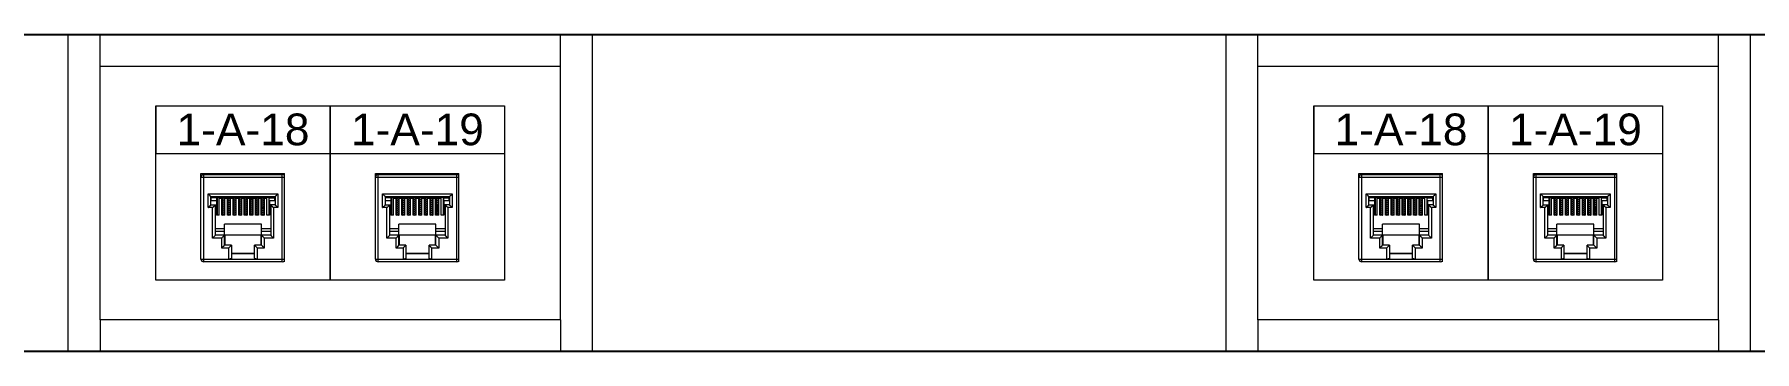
# Model space of a CAD drawing. Header units: metres. Extents: x -42301 to 31628, y -23013 to 30697.
# Drawn here: x 12948 to 19955, y 16713 to 18005 of the extents above; entities that cross this region are included whole.
import ezdxf

# ---------------------------------------------------------------- set-up
doc = ezdxf.new("R2010")
doc.units = ezdxf.units.M
doc.header["$LTSCALE"] = 0.01
doc.header["$MEASUREMENT"] = 0
doc.layers.add('Canales', color=250, linetype='Continuous', lineweight=25)
doc.layers.add('Roseta', color=250, linetype='Continuous', lineweight=5)
doc.styles.get("Standard").update_dxf_attribs({"font": 'Arial.ttf'})
pattern_1 = [(45, (-1868.6165, 2486.9086), (-4.0459774, 4.0459774), [])]
pattern_2 = [(45, (-1158.2664, 2486.9086), (-4.0459774, 4.0459774), [])]
pattern_3 = [(45, (2848.1084, 2486.9086), (-4.0459774, 4.0459774), [])]
pattern_4 = [(45, (3558.4585, 2486.9086), (-4.0459774, 4.0459774), [])]

msp = doc.modelspace()

# ---------------------------------------------------------------- hatches: boundary and pattern name
at = {"layer": 'Roseta'}
h = msp.add_hatch(dxfattribs=at)
h.set_pattern_fill('ANSI31', color=256, scale=1.802166, style=0)
h.set_pattern_definition(pattern_1)
h.paths.add_polyline_path([(13723, 17342.5), (13715.4, 17342.5), (13713.3, 17342.3), (13713.3, 17268), (13723, 17268)])
h = msp.add_hatch(dxfattribs=at)
h.set_pattern_fill('ANSI31', color=256, scale=1.802166, style=0)
h.set_pattern_definition(pattern_1)
h.paths.add_polyline_path([(13745.9, 17342.5), (13737.8, 17342.5), (13736.2, 17342.4), (13736.2, 17268), (13745.9, 17268)])
h.paths.add_polyline_path([(13768.7, 17342.5), (13759, 17342.5), (13759, 17268), (13768.7, 17268)])
h.paths.add_polyline_path([(13791.7, 17342.5), (13782, 17342.5), (13782, 17268), (13791.7, 17268)])
h.paths.add_polyline_path([(13814.5, 17342.5), (13804.8, 17342.5), (13804.8, 17268), (13814.5, 17268)])
h.paths.add_polyline_path([(13827.7, 17268), (13837.4, 17268), (13837.4, 17342.5), (13827.7, 17342.5)])
h.paths.add_polyline_path([(13850.8, 17268), (13860.4, 17268), (13860.4, 17342.5), (13850.8, 17342.5)])
h = msp.add_hatch(dxfattribs=at)
h.set_pattern_fill('ANSI31', color=256, scale=1.802166, style=0)
h.set_pattern_definition(pattern_1)
h.paths.add_polyline_path([(13874.1, 17268), (13883.7, 17268), (13883.7, 17342.5), (13883.1, 17342.5), (13874.1, 17342.5)])
h = msp.add_hatch(dxfattribs=at)
h.set_pattern_fill('ANSI31', color=256, scale=1.802166, style=0)
h.set_pattern_definition(pattern_2)
h.paths.add_polyline_path([(14433.3, 17342.5), (14425.7, 17342.5), (14423.7, 17342.3), (14423.7, 17268), (14433.3, 17268)])
h = msp.add_hatch(dxfattribs=at)
h.set_pattern_fill('ANSI31', color=256, scale=1.802166, style=0)
h.set_pattern_definition(pattern_2)
h.paths.add_polyline_path([(14456.2, 17342.5), (14448.2, 17342.5), (14446.6, 17342.4), (14446.6, 17268), (14456.2, 17268)])
h.paths.add_polyline_path([(14479.1, 17342.5), (14469.4, 17342.5), (14469.4, 17268), (14479.1, 17268)])
h.paths.add_polyline_path([(14502, 17342.5), (14492.3, 17342.5), (14492.3, 17268), (14502, 17268)])
h.paths.add_polyline_path([(14524.8, 17342.5), (14515.1, 17342.5), (14515.1, 17268), (14524.8, 17268)])
h.paths.add_polyline_path([(14538.1, 17268), (14547.8, 17268), (14547.8, 17342.5), (14538.1, 17342.5)])
h.paths.add_polyline_path([(14561.1, 17268), (14570.8, 17268), (14570.8, 17342.5), (14561.1, 17342.5)])
h = msp.add_hatch(dxfattribs=at)
h.set_pattern_fill('ANSI31', color=256, scale=1.802166, style=0)
h.set_pattern_definition(pattern_2)
h.paths.add_polyline_path([(14584.4, 17268), (14594.1, 17268), (14594.1, 17342.5), (14593.5, 17342.5), (14584.4, 17342.5)])
h = msp.add_hatch(dxfattribs=at)
h.set_pattern_fill('ANSI31', color=256, scale=1.802166, style=0)
h.set_pattern_definition(pattern_3)
h.paths.add_polyline_path([(18439.7, 17342.5), (18432.1, 17342.5), (18430.1, 17342.3), (18430.1, 17268), (18439.7, 17268)])
h = msp.add_hatch(dxfattribs=at)
h.set_pattern_fill('ANSI31', color=256, scale=1.802166, style=0)
h.set_pattern_definition(pattern_3)
h.paths.add_polyline_path([(18462.6, 17342.5), (18454.5, 17342.5), (18453, 17342.4), (18453, 17268), (18462.6, 17268)])
h.paths.add_polyline_path([(18485.4, 17342.5), (18475.8, 17342.5), (18475.8, 17268), (18485.4, 17268)])
h.paths.add_polyline_path([(18508.4, 17342.5), (18498.7, 17342.5), (18498.7, 17268), (18508.4, 17268)])
h.paths.add_polyline_path([(18531.2, 17342.5), (18521.5, 17342.5), (18521.5, 17268), (18531.2, 17268)])
h.paths.add_polyline_path([(18544.4, 17268), (18554.2, 17268), (18554.2, 17342.5), (18544.4, 17342.5)])
h.paths.add_polyline_path([(18567.5, 17268), (18577.2, 17268), (18577.2, 17342.5), (18567.5, 17342.5)])
h = msp.add_hatch(dxfattribs=at)
h.set_pattern_fill('ANSI31', color=256, scale=1.802166, style=0)
h.set_pattern_definition(pattern_3)
h.paths.add_polyline_path([(18590.8, 17268), (18600.5, 17268), (18600.5, 17342.5), (18599.8, 17342.5), (18590.8, 17342.5)])
h = msp.add_hatch(dxfattribs=at)
h.set_pattern_fill('ANSI31', color=256, scale=1.802166, style=0)
h.set_pattern_definition(pattern_4)
h.paths.add_polyline_path([(19150, 17342.5), (19142.4, 17342.5), (19140.4, 17342.3), (19140.4, 17268), (19150, 17268)])
h = msp.add_hatch(dxfattribs=at)
h.set_pattern_fill('ANSI31', color=256, scale=1.802166, style=0)
h.set_pattern_definition(pattern_4)
h.paths.add_polyline_path([(19173, 17342.5), (19164.9, 17342.5), (19163.3, 17342.4), (19163.3, 17268), (19173, 17268)])
h.paths.add_polyline_path([(19195.8, 17342.5), (19186.1, 17342.5), (19186.1, 17268), (19195.8, 17268)])
h.paths.add_polyline_path([(19218.7, 17342.5), (19209.1, 17342.5), (19209.1, 17268), (19218.7, 17268)])
h.paths.add_polyline_path([(19241.5, 17342.5), (19231.8, 17342.5), (19231.8, 17268), (19241.5, 17268)])
h.paths.add_polyline_path([(19254.8, 17268), (19264.5, 17268), (19264.5, 17342.5), (19254.8, 17342.5)])
h.paths.add_polyline_path([(19277.8, 17268), (19287.5, 17268), (19287.5, 17342.5), (19277.8, 17342.5)])
h = msp.add_hatch(dxfattribs=at)
h.set_pattern_fill('ANSI31', color=256, scale=1.802166, style=0)
h.set_pattern_definition(pattern_4)
h.paths.add_polyline_path([(19301.1, 17268), (19310.8, 17268), (19310.8, 17342.5), (19310.2, 17342.5), (19301.1, 17342.5)])

# ---------------------------------------------------------------- linework, layer by layer
at = {"layer": 'Canales'}
for p, q in [((7078.3, 18004.7), (25159.9, 18004.7)), ((25159.9, 16713.1), (7078.3, 16713.1))]:
    msp.add_line(p, q, dxfattribs=at)
at = {"layer": 'Roseta'}
for p, q in [((13086.5, 18004.7), (15220.2, 18004.7)), ((13086.5, 16713.1), (13086.5, 18004.7)), ((13215.7, 16842.3), (13215.7, 18004.7)), ((15091, 16842.3), (15091, 18004.7)), ((15220.2, 18004.7), (15220.2, 16713.1)), ((17803.3, 18004.7), (19936.9, 18004.7)), ((17803.3, 16713.1), (17803.3, 18004.7)), ((17932.4, 16842.3), (17932.4, 18004.7)), ((19807.7, 16842.3), (19807.7, 18004.7)), ((19936.9, 18004.7), (19936.9, 16713.1)), ((13215.7, 17875.5), (15091, 17875.5)), ((17932.4, 17875.5), (19807.7, 17875.5)), ((13443, 17714.1), (14153.3, 17714.1)), ((13443, 17003.7), (13443, 17714.1)), ((13443, 17714.1), (13443, 17520.3)), ((14153.3, 17714.1), (14153.3, 17003.7)), ((14153.3, 17714.1), (14863.7, 17714.1)), ((14153.3, 17003.7), (14153.3, 17714.1)), ((14153.3, 17003.7), (14153.3, 17714.1)), ((14863.7, 17714.1), (14863.7, 17003.7)), ((18159.7, 17714.1), (18870.1, 17714.1)), ((18159.7, 17003.7), (18159.7, 17714.1)), ((18159.7, 17714.1), (18159.7, 17520.3)), ((18870.1, 17714.1), (18870.1, 17003.7)), ((18870.1, 17714.1), (19580.4, 17714.1)), ((18870.1, 17003.7), (18870.1, 17714.1)), ((18870.1, 17003.7), (18870.1, 17714.1)), ((19580.4, 17714.1), (19580.4, 17003.7)), ((13443, 17520.3), (14863.7, 17520.3)), ((18159.7, 17520.3), (19580.4, 17520.3)), ((13627, 17438.9), (13967.1, 17438.9)), ((14337.3, 17438.9), (14677.5, 17438.9)), ((18343.7, 17438.9), (18683.8, 17438.9)), ((19054, 17438.9), (19394.2, 17438.9)), ((13958.1, 17078.5), (13638.2, 17078.5)), ((14668.5, 17078.5), (14348.6, 17078.5)), ((18674.8, 17078.5), (18355, 17078.5)), ((19385.2, 17078.5), (19065.3, 17078.5)), ((14153.3, 17003.7), (13443, 17003.7)), ((14863.7, 17003.7), (14153.3, 17003.7)), ((18870.1, 17003.7), (18159.7, 17003.7)), ((19580.4, 17003.7), (18870.1, 17003.7)), ((15091, 16842.3), (13215.7, 16842.3)), ((13215.7, 16842.3), (13215.7, 16713.1)), ((15091, 16842.3), (15091, 16713.1)), ((19807.7, 16842.3), (17932.4, 16842.3)), ((17932.4, 16842.3), (17932.4, 16713.1)), ((19807.7, 16842.3), (19807.7, 16713.1)), ((15220.2, 16713.1), (13086.5, 16713.1)), ((19936.9, 16713.1), (17803.3, 16713.1))]:
    msp.add_line(p, q, dxfattribs=at)
at = {"layer": 'Roseta', "linetype": 'Continuous'}
for p, q in [((13627, 17089.7), (13627, 17438.9)), ((13627, 17423.1), (13967.1, 17423.1)), ((13638.2, 17078.5), (13638.2, 17438.9)), ((13638.2, 17434.4), (13958.1, 17434.4)), ((13958.1, 17078.5), (13958.1, 17438.9)), ((13967.1, 17078.5), (13967.1, 17438.9)), ((14337.3, 17089.7), (14337.3, 17438.9)), ((14337.3, 17423.1), (14677.5, 17423.1)), ((14348.6, 17078.5), (14348.6, 17438.9)), ((14348.6, 17434.4), (14668.5, 17434.4)), ((14668.5, 17078.5), (14668.5, 17438.9)), ((14677.5, 17078.5), (14677.5, 17438.9)), ((18343.7, 17089.7), (18343.7, 17438.9)), ((18343.7, 17423.1), (18683.8, 17423.1)), ((18355, 17078.5), (18355, 17438.9)), ((18355, 17434.4), (18674.8, 17434.4)), ((18674.8, 17078.5), (18674.8, 17438.9)), ((18683.8, 17078.5), (18683.8, 17438.9)), ((19054, 17089.7), (19054, 17438.9)), ((19054, 17423.1), (19394.2, 17423.1)), ((19065.3, 17078.5), (19065.3, 17438.9)), ((19065.3, 17434.4), (19385.2, 17434.4)), ((19385.2, 17078.5), (19385.2, 17438.9)), ((19394.2, 17078.5), (19394.2, 17438.9)), ((13656.2, 17355.2), (13940.1, 17355.2)), ((13656.2, 17299.2), (13656.2, 17355.2)), ((13667.5, 17344), (13928.8, 17344)), ((13667.5, 17310.5), (13667.5, 17344)), ((13667.5, 17344), (13667.5, 17344)), ((13667.5, 17342.5), (13928.8, 17342.5)), ((13667.5, 17337.3), (13668.6, 17337.3)), ((13667.5, 17310.5), (13690, 17310.5)), ((13668.6, 17327.3), (13668.6, 17342.5)), ((13691.2, 17338.6), (13668.6, 17338.6)), ((13691.2, 17327.3), (13668.6, 17327.3)), ((13685.5, 17186.6), (13685.5, 17310.5)), ((13690, 17327.3), (13690, 17268)), ((13691.2, 17268), (13691.2, 17342.5)), ((13692.3, 17342.5), (13692.3, 17268)), ((13701, 17268), (13701, 17337.4)), ((13701, 17337.4), (13711.6, 17337.4)), ((13711.6, 17337.3), (13701, 17337.3)), ((13711.6, 17268), (13711.6, 17337.4)), ((13712.5, 17342.5), (13712.5, 17268)), ((13713.3, 17342.5), (13713.3, 17268)), ((13715.4, 17342.5), (13713.3, 17342.3)), ((13723, 17342.5), (13723, 17268)), ((13723.9, 17268), (13723.9, 17337.4)), ((13723.9, 17337.4), (13734.5, 17337.4)), ((13734.5, 17337.3), (13723.9, 17337.3)), ((13734.5, 17268), (13734.5, 17337.4)), ((13735.6, 17342.5), (13735.6, 17268)), ((13736.2, 17342.5), (13736.2, 17268)), ((13737.8, 17342.5), (13736.2, 17342.4)), ((13745.9, 17342.5), (13745.9, 17268)), ((13746.9, 17268), (13746.9, 17337.4)), ((13746.9, 17337.4), (13757.5, 17337.4)), ((13757.5, 17337.3), (13746.9, 17337.3)), ((13757.5, 17268), (13757.5, 17337.4)), ((13758.7, 17342.5), (13758.7, 17268)), ((13759, 17342.5), (13759, 17268)), ((13768.7, 17342.5), (13768.7, 17268)), ((13769.9, 17268), (13769.9, 17337.4)), ((13769.9, 17337.4), (13780.5, 17337.4)), ((13780.5, 17337.3), (13769.9, 17337.3)), ((13780.5, 17268), (13780.5, 17337.4)), ((13781.7, 17342.5), (13781.7, 17268)), ((13782, 17342.5), (13782, 17268)), ((13791.7, 17342.5), (13791.7, 17268)), ((13792.9, 17268), (13792.9, 17337.4)), ((13792.9, 17337.4), (13803.5, 17337.4)), ((13803.5, 17337.3), (13792.9, 17337.3)), ((13803.5, 17268), (13803.5, 17337.4)), ((13804.8, 17342.5), (13804.8, 17268)), ((13814.5, 17342.5), (13814.5, 17268)), ((13814.5, 17342.5), (13814.5, 17268)), ((13815.9, 17268), (13815.9, 17337.4)), ((13815.9, 17337.4), (13826.4, 17337.4)), ((13826.4, 17337.3), (13815.9, 17337.3)), ((13826.4, 17268), (13826.4, 17337.4)), ((13827.7, 17342.5), (13827.7, 17268)), ((13837.4, 17342.5), (13837.4, 17268)), ((13837.5, 17342.5), (13837.5, 17268)), ((13838.8, 17268), (13838.8, 17337.4)), ((13838.8, 17337.4), (13849.4, 17337.4)), ((13849.4, 17337.3), (13838.8, 17337.3)), ((13849.4, 17268), (13849.4, 17337.4)), ((13850.8, 17342.5), (13850.8, 17268)), ((13860.4, 17342.5), (13860.4, 17268)), ((13860.9, 17342.5), (13860.9, 17268)), ((13861.8, 17268), (13861.8, 17337.4)), ((13861.8, 17337.4), (13872.4, 17337.4)), ((13872.4, 17337.3), (13861.8, 17337.3)), ((13872.4, 17268), (13872.4, 17337.4)), ((13874.1, 17342.5), (13874.1, 17268)), ((13883.7, 17342.5), (13883.1, 17342.5)), ((13883.7, 17342.6), (13883.7, 17342.5)), ((13883.7, 17342.5), (13883.7, 17268)), ((13884.2, 17342.5), (13884.2, 17268)), ((13884.8, 17268), (13884.8, 17337.4)), ((13884.8, 17337.4), (13895.4, 17337.4)), ((13895.4, 17337.3), (13884.8, 17337.3)), ((13895.4, 17268), (13895.4, 17337.4)), ((13904, 17268), (13904, 17342.5)), ((13905.2, 17268), (13905.2, 17342.5)), ((13905.2, 17338.6), (13927.7, 17338.6)), ((13927.7, 17327.3), (13905.2, 17327.3)), ((13906.3, 17327.3), (13906.3, 17268)), ((13928.8, 17310.5), (13906.3, 17310.5)), ((13910.8, 17310.5), (13910.8, 17186.6)), ((13927.7, 17327.3), (13927.7, 17342.5)), ((13928.8, 17337.3), (13927.7, 17337.3)), ((13928.8, 17344), (13928.8, 17310.5)), ((13928.8, 17344), (13928.8, 17344)), ((13940.1, 17355.2), (13940.1, 17299.2)), ((14366.6, 17355.2), (14650.4, 17355.2)), ((14366.6, 17299.2), (14366.6, 17355.2)), ((14377.9, 17344), (14639.2, 17344)), ((14377.9, 17310.5), (14377.9, 17344)), ((14377.9, 17344), (14377.9, 17344)), ((14377.9, 17342.5), (14639.2, 17342.5)), ((14377.9, 17337.3), (14379, 17337.3)), ((14377.9, 17310.5), (14400.4, 17310.5)), ((14379, 17327.3), (14379, 17342.5)), ((14401.5, 17338.6), (14379, 17338.6)), ((14401.5, 17327.3), (14379, 17327.3)), ((14395.9, 17186.6), (14395.9, 17310.5)), ((14400.4, 17327.3), (14400.4, 17268)), ((14401.5, 17268), (14401.5, 17342.5)), ((14402.6, 17342.5), (14402.6, 17268)), ((14411.3, 17268), (14411.3, 17337.4)), ((14411.3, 17337.4), (14421.9, 17337.4)), ((14421.9, 17337.3), (14411.3, 17337.3)), ((14421.9, 17268), (14421.9, 17337.4)), ((14422.9, 17342.5), (14422.9, 17268)), ((14423.7, 17342.5), (14423.7, 17268)), ((14425.7, 17342.5), (14423.7, 17342.3)), ((14433.3, 17342.5), (14433.3, 17268)), ((14434.3, 17268), (14434.3, 17337.4)), ((14434.3, 17337.4), (14444.9, 17337.4)), ((14444.9, 17337.3), (14434.3, 17337.3)), ((14444.9, 17268), (14444.9, 17337.4)), ((14445.9, 17342.5), (14445.9, 17268)), ((14446.6, 17342.5), (14446.6, 17268)), ((14448.2, 17342.5), (14446.6, 17342.4)), ((14456.2, 17342.5), (14456.2, 17268)), ((14457.3, 17268), (14457.3, 17337.4)), ((14457.3, 17337.4), (14467.9, 17337.4)), ((14467.9, 17337.3), (14457.3, 17337.3)), ((14467.9, 17268), (14467.9, 17337.4)), ((14469, 17342.5), (14469, 17268)), ((14469.4, 17342.5), (14469.4, 17268)), ((14479.1, 17342.5), (14479.1, 17268)), ((14480.2, 17268), (14480.2, 17337.4)), ((14480.2, 17337.4), (14490.8, 17337.4)), ((14490.8, 17337.3), (14480.2, 17337.3)), ((14490.8, 17268), (14490.8, 17337.4)), ((14492.1, 17342.5), (14492.1, 17268)), ((14492.3, 17342.5), (14492.3, 17268)), ((14502, 17342.5), (14502, 17268)), ((14503.2, 17268), (14503.2, 17337.4)), ((14503.2, 17337.4), (14513.8, 17337.4)), ((14513.8, 17337.3), (14503.2, 17337.3)), ((14513.8, 17268), (14513.8, 17337.4)), ((14515.1, 17342.5), (14515.1, 17268)), ((14524.8, 17342.5), (14524.8, 17268)), ((14524.9, 17342.5), (14524.9, 17268)), ((14526.2, 17268), (14526.2, 17337.4)), ((14526.2, 17337.4), (14536.8, 17337.4)), ((14536.8, 17337.3), (14526.2, 17337.3)), ((14536.8, 17268), (14536.8, 17337.4)), ((14538.1, 17342.5), (14538.1, 17268)), ((14547.8, 17342.5), (14547.8, 17268)), ((14547.9, 17342.5), (14547.9, 17268)), ((14549.2, 17268), (14549.2, 17337.4)), ((14549.2, 17337.4), (14559.8, 17337.4)), ((14559.8, 17337.3), (14549.2, 17337.3)), ((14559.8, 17268), (14559.8, 17337.4)), ((14561.1, 17342.5), (14561.1, 17268)), ((14570.8, 17342.5), (14570.8, 17268)), ((14571.3, 17342.5), (14571.3, 17268)), ((14572.2, 17268), (14572.2, 17337.4)), ((14572.2, 17337.4), (14582.7, 17337.4)), ((14582.7, 17337.3), (14572.2, 17337.3)), ((14582.7, 17268), (14582.7, 17337.4)), ((14584.4, 17342.5), (14584.4, 17268)), ((14594.1, 17342.5), (14593.5, 17342.5)), ((14594.1, 17342.6), (14594.1, 17342.5)), ((14594.1, 17342.5), (14594.1, 17268)), ((14594.6, 17342.5), (14594.6, 17268)), ((14595.1, 17268), (14595.1, 17337.4)), ((14595.1, 17337.4), (14605.7, 17337.4)), ((14605.7, 17337.3), (14595.1, 17337.3)), ((14605.7, 17268), (14605.7, 17337.4)), ((14614.4, 17268), (14614.4, 17342.5)), ((14615.5, 17268), (14615.5, 17342.5)), ((14615.5, 17338.6), (14638, 17338.6)), ((14638, 17327.3), (14615.5, 17327.3)), ((14616.6, 17327.3), (14616.6, 17268)), ((14639.2, 17310.5), (14616.6, 17310.5)), ((14621.2, 17310.5), (14621.2, 17186.6)), ((14638, 17327.3), (14638, 17342.5)), ((14639.2, 17337.3), (14638, 17337.3)), ((14639.2, 17344), (14639.2, 17310.5)), ((14639.2, 17344), (14639.2, 17344)), ((14650.4, 17355.2), (14650.4, 17299.2)), ((18373, 17355.2), (18656.8, 17355.2)), ((18373, 17299.2), (18373, 17355.2)), ((18384.2, 17344), (18645.6, 17344)), ((18384.2, 17310.5), (18384.2, 17344)), ((18384.2, 17344), (18384.2, 17344)), ((18384.2, 17342.5), (18645.6, 17342.5)), ((18384.2, 17337.3), (18385.4, 17337.3)), ((18384.2, 17310.5), (18406.8, 17310.5)), ((18385.4, 17327.3), (18385.4, 17342.5)), ((18407.9, 17338.6), (18385.4, 17338.6)), ((18407.9, 17327.3), (18385.4, 17327.3)), ((18402.3, 17186.6), (18402.3, 17310.5)), ((18406.8, 17327.3), (18406.8, 17268)), ((18407.9, 17268), (18407.9, 17342.5)), ((18409, 17342.5), (18409, 17268)), ((18417.7, 17268), (18417.7, 17337.4)), ((18417.7, 17337.4), (18428.3, 17337.4)), ((18428.3, 17337.3), (18417.7, 17337.3)), ((18428.3, 17268), (18428.3, 17337.4)), ((18429.2, 17342.5), (18429.2, 17268)), ((18430.1, 17342.5), (18430.1, 17268)), ((18432.1, 17342.5), (18430.1, 17342.3)), ((18439.7, 17342.5), (18439.7, 17268)), ((18440.7, 17268), (18440.7, 17337.4)), ((18440.7, 17337.4), (18451.3, 17337.4)), ((18451.3, 17337.3), (18440.7, 17337.3)), ((18451.3, 17268), (18451.3, 17337.4)), ((18452.3, 17342.5), (18452.3, 17268)), ((18453, 17342.5), (18453, 17268)), ((18454.5, 17342.5), (18453, 17342.4)), ((18462.6, 17342.5), (18462.6, 17268)), ((18463.6, 17268), (18463.6, 17337.4)), ((18463.6, 17337.4), (18474.2, 17337.4)), ((18474.2, 17337.3), (18463.6, 17337.3)), ((18474.2, 17268), (18474.2, 17337.4)), ((18475.4, 17342.5), (18475.4, 17268)), ((18475.8, 17342.5), (18475.8, 17268)), ((18485.4, 17342.5), (18485.4, 17268)), ((18486.6, 17268), (18486.6, 17337.4)), ((18486.6, 17337.4), (18497.2, 17337.4)), ((18497.2, 17337.3), (18486.6, 17337.3)), ((18497.2, 17268), (18497.2, 17337.4)), ((18498.4, 17342.5), (18498.4, 17268)), ((18498.7, 17342.5), (18498.7, 17268)), ((18508.4, 17342.5), (18508.4, 17268)), ((18509.6, 17268), (18509.6, 17337.4)), ((18509.6, 17337.4), (18520.2, 17337.4)), ((18520.2, 17337.3), (18509.6, 17337.3)), ((18520.2, 17268), (18520.2, 17337.4)), ((18521.5, 17342.5), (18521.5, 17268)), ((18531.2, 17342.5), (18531.2, 17268)), ((18531.3, 17342.5), (18531.3, 17268)), ((18532.6, 17268), (18532.6, 17337.4)), ((18532.6, 17337.4), (18543.2, 17337.4)), ((18543.2, 17337.3), (18532.6, 17337.3)), ((18543.2, 17268), (18543.2, 17337.4)), ((18544.4, 17342.5), (18544.4, 17268)), ((18554.2, 17342.5), (18554.2, 17268)), ((18554.3, 17342.5), (18554.3, 17268)), ((18555.6, 17268), (18555.6, 17337.4)), ((18555.6, 17337.4), (18566.1, 17337.4)), ((18566.1, 17337.3), (18555.6, 17337.3)), ((18566.1, 17268), (18566.1, 17337.4)), ((18567.5, 17342.5), (18567.5, 17268)), ((18577.2, 17342.5), (18577.2, 17268)), ((18577.6, 17342.5), (18577.6, 17268)), ((18578.5, 17268), (18578.5, 17337.4)), ((18578.5, 17337.4), (18589.1, 17337.4)), ((18589.1, 17337.3), (18578.5, 17337.3)), ((18589.1, 17268), (18589.1, 17337.4)), ((18590.8, 17342.5), (18590.8, 17268)), ((18600.5, 17342.5), (18599.8, 17342.5)), ((18600.5, 17342.6), (18600.5, 17342.5)), ((18600.5, 17342.5), (18600.5, 17268)), ((18601, 17342.5), (18601, 17268)), ((18601.5, 17268), (18601.5, 17337.4)), ((18601.5, 17337.4), (18612.1, 17337.4)), ((18612.1, 17337.3), (18601.5, 17337.3)), ((18612.1, 17268), (18612.1, 17337.4)), ((18620.8, 17268), (18620.8, 17342.5)), ((18621.9, 17268), (18621.9, 17342.5)), ((18621.9, 17338.6), (18644.4, 17338.6)), ((18644.4, 17327.3), (18621.9, 17327.3)), ((18623, 17327.3), (18623, 17268)), ((18645.6, 17310.5), (18623, 17310.5)), ((18627.5, 17310.5), (18627.5, 17186.6)), ((18644.4, 17327.3), (18644.4, 17342.5)), ((18645.6, 17337.3), (18644.4, 17337.3)), ((18645.6, 17344), (18645.6, 17310.5)), ((18645.6, 17344), (18645.6, 17344)), ((18656.8, 17355.2), (18656.8, 17299.2)), ((19083.3, 17355.2), (19367.2, 17355.2)), ((19083.3, 17299.2), (19083.3, 17355.2)), ((19094.6, 17344), (19355.9, 17344)), ((19094.6, 17310.5), (19094.6, 17344)), ((19094.6, 17344), (19094.6, 17344)), ((19094.6, 17342.5), (19355.9, 17342.5)), ((19094.6, 17337.3), (19095.7, 17337.3)), ((19094.6, 17310.5), (19117.1, 17310.5)), ((19095.7, 17327.3), (19095.7, 17342.5)), ((19118.2, 17338.6), (19095.7, 17338.6)), ((19118.2, 17327.3), (19095.7, 17327.3)), ((19112.6, 17186.6), (19112.6, 17310.5)), ((19117.1, 17327.3), (19117.1, 17268)), ((19118.2, 17268), (19118.2, 17342.5)), ((19119.4, 17342.5), (19119.4, 17268)), ((19128, 17268), (19128, 17337.4)), ((19128, 17337.4), (19138.6, 17337.4)), ((19138.6, 17337.3), (19128, 17337.3)), ((19138.6, 17268), (19138.6, 17337.4)), ((19139.6, 17342.5), (19139.6, 17268)), ((19140.4, 17342.5), (19140.4, 17268)), ((19142.4, 17342.5), (19140.4, 17342.3)), ((19150, 17342.5), (19150, 17268)), ((19151, 17268), (19151, 17337.4)), ((19151, 17337.4), (19161.6, 17337.4)), ((19161.6, 17337.3), (19151, 17337.3)), ((19161.6, 17268), (19161.6, 17337.4)), ((19162.6, 17342.5), (19162.6, 17268)), ((19163.3, 17342.5), (19163.3, 17268)), ((19164.9, 17342.5), (19163.3, 17342.4)), ((19173, 17342.5), (19173, 17268)), ((19174, 17268), (19174, 17337.4)), ((19174, 17337.4), (19184.6, 17337.4)), ((19184.6, 17337.3), (19174, 17337.3)), ((19184.6, 17268), (19184.6, 17337.4)), ((19185.8, 17342.5), (19185.8, 17268)), ((19186.1, 17342.5), (19186.1, 17268)), ((19195.8, 17342.5), (19195.8, 17268)), ((19197, 17268), (19197, 17337.4)), ((19197, 17337.4), (19207.6, 17337.4)), ((19207.6, 17337.3), (19197, 17337.3)), ((19207.6, 17268), (19207.6, 17337.4)), ((19208.8, 17342.5), (19208.8, 17268)), ((19209.1, 17342.5), (19209.1, 17268)), ((19218.7, 17342.5), (19218.7, 17268)), ((19219.9, 17268), (19219.9, 17337.4)), ((19219.9, 17337.4), (19230.5, 17337.4)), ((19230.5, 17337.3), (19219.9, 17337.3)), ((19230.5, 17268), (19230.5, 17337.4)), ((19231.8, 17342.5), (19231.8, 17268)), ((19241.5, 17342.5), (19241.5, 17268)), ((19241.6, 17342.5), (19241.6, 17268)), ((19242.9, 17268), (19242.9, 17337.4)), ((19242.9, 17337.4), (19253.5, 17337.4)), ((19253.5, 17337.3), (19242.9, 17337.3)), ((19253.5, 17268), (19253.5, 17337.4)), ((19254.8, 17342.5), (19254.8, 17268)), ((19264.5, 17342.5), (19264.5, 17268)), ((19264.6, 17342.5), (19264.6, 17268)), ((19265.9, 17268), (19265.9, 17337.4)), ((19265.9, 17337.4), (19276.5, 17337.4)), ((19276.5, 17337.3), (19265.9, 17337.3)), ((19276.5, 17268), (19276.5, 17337.4)), ((19277.8, 17342.5), (19277.8, 17268)), ((19287.5, 17342.5), (19287.5, 17268)), ((19288, 17342.5), (19288, 17268)), ((19288.9, 17268), (19288.9, 17337.4)), ((19288.9, 17337.4), (19299.5, 17337.4)), ((19299.5, 17337.3), (19288.9, 17337.3)), ((19299.5, 17268), (19299.5, 17337.4)), ((19301.1, 17342.5), (19301.1, 17268)), ((19310.8, 17342.5), (19310.2, 17342.5)), ((19310.8, 17342.6), (19310.8, 17342.5)), ((19310.8, 17342.5), (19310.8, 17268)), ((19311.3, 17342.5), (19311.3, 17268)), ((19311.9, 17268), (19311.9, 17337.4)), ((19311.9, 17337.4), (19322.4, 17337.4)), ((19322.4, 17337.3), (19311.9, 17337.3)), ((19322.4, 17268), (19322.4, 17337.4)), ((19331.1, 17268), (19331.1, 17342.5)), ((19332.2, 17268), (19332.2, 17342.5)), ((19332.2, 17338.6), (19354.8, 17338.6)), ((19354.8, 17327.3), (19332.2, 17327.3)), ((19333.4, 17327.3), (19333.4, 17268)), ((19355.9, 17310.5), (19333.4, 17310.5)), ((19337.9, 17310.5), (19337.9, 17186.6)), ((19354.8, 17327.3), (19354.8, 17342.5)), ((19355.9, 17337.3), (19354.8, 17337.3)), ((19355.9, 17344), (19355.9, 17310.5)), ((19355.9, 17344), (19355.9, 17344)), ((19367.2, 17355.2), (19367.2, 17299.2)), ((13674.3, 17299.2), (13656.2, 17299.2)), ((13674.3, 17175.3), (13674.3, 17299.2)), ((13701, 17268), (13690, 17268)), ((13723.9, 17268), (13711.6, 17268)), ((13746.9, 17268), (13734.5, 17268)), ((13769.9, 17268), (13757.5, 17268)), ((13792.9, 17268), (13780.5, 17268)), ((13815.9, 17268), (13803.5, 17268)), ((13838.8, 17268), (13826.4, 17268)), ((13861.8, 17268), (13849.4, 17268)), ((13884.8, 17268), (13872.4, 17268)), ((13906.3, 17268), (13895.4, 17268)), ((13940.1, 17299.2), (13922.1, 17299.2)), ((13922.1, 17299.2), (13922.1, 17175.3)), ((14384.6, 17299.2), (14366.6, 17299.2)), ((14384.6, 17175.3), (14384.6, 17299.2)), ((14411.3, 17268), (14400.4, 17268)), ((14434.3, 17268), (14421.9, 17268)), ((14457.3, 17268), (14444.9, 17268)), ((14480.2, 17268), (14467.9, 17268)), ((14503.2, 17268), (14490.8, 17268)), ((14526.2, 17268), (14513.8, 17268)), ((14549.2, 17268), (14536.8, 17268)), ((14572.2, 17268), (14559.8, 17268)), ((14595.1, 17268), (14582.7, 17268)), ((14616.6, 17268), (14605.7, 17268)), ((14650.4, 17299.2), (14632.4, 17299.2)), ((14632.4, 17299.2), (14632.4, 17175.3)), ((18391, 17299.2), (18373, 17299.2)), ((18391, 17175.3), (18391, 17299.2)), ((18417.7, 17268), (18406.8, 17268)), ((18440.7, 17268), (18428.3, 17268)), ((18463.6, 17268), (18451.3, 17268)), ((18486.6, 17268), (18474.2, 17268)), ((18509.6, 17268), (18497.2, 17268)), ((18532.6, 17268), (18520.2, 17268)), ((18555.6, 17268), (18543.2, 17268)), ((18578.5, 17268), (18566.1, 17268)), ((18601.5, 17268), (18589.1, 17268)), ((18623, 17268), (18612.1, 17268)), ((18656.8, 17299.2), (18638.8, 17299.2)), ((18638.8, 17299.2), (18638.8, 17175.3)), ((19101.3, 17299.2), (19083.3, 17299.2)), ((19101.3, 17175.3), (19101.3, 17299.2)), ((19128, 17268), (19117.1, 17268)), ((19151, 17268), (19138.6, 17268)), ((19174, 17268), (19161.6, 17268)), ((19197, 17268), (19184.6, 17268)), ((19219.9, 17268), (19207.6, 17268)), ((19242.9, 17268), (19230.5, 17268)), ((19265.9, 17268), (19253.5, 17268)), ((19288.9, 17268), (19276.5, 17268)), ((19311.9, 17268), (19299.5, 17268)), ((19333.4, 17268), (19322.4, 17268)), ((19367.2, 17299.2), (19349.1, 17299.2)), ((19349.1, 17299.2), (19349.1, 17175.3)), ((13711.4, 17175.3), (13674.3, 17175.3)), ((13722.7, 17213.6), (13685.5, 17213.6)), ((13722.7, 17202.3), (13685.5, 17202.3)), ((13910.8, 17186.6), (13685.5, 17186.6)), ((13711.4, 17134.8), (13711.4, 17175.3)), ((13722.7, 17146), (13722.7, 17231.6)), ((13873.6, 17231.6), (13722.7, 17231.6)), ((13723.1, 17186.6), (13723.1, 17146)), ((13724.3, 17186.6), (13724.3, 17146)), ((13872.1, 17146), (13872.1, 17186.6)), ((13873.2, 17146), (13873.2, 17186.6)), ((13873.6, 17146), (13873.6, 17231.6)), ((13910.8, 17213.6), (13873.6, 17213.6)), ((13910.8, 17202.3), (13873.6, 17202.3)), ((13884.9, 17175.3), (13884.9, 17134.8)), ((13922.1, 17175.3), (13884.9, 17175.3)), ((14421.8, 17175.3), (14384.6, 17175.3)), ((14433.1, 17213.6), (14395.9, 17213.6)), ((14433.1, 17202.3), (14395.9, 17202.3)), ((14621.2, 17186.6), (14395.9, 17186.6)), ((14421.8, 17134.8), (14421.8, 17175.3)), ((14433.1, 17146), (14433.1, 17231.6)), ((14584, 17231.6), (14433.1, 17231.6)), ((14433.5, 17186.6), (14433.5, 17146)), ((14434.6, 17186.6), (14434.6, 17146)), ((14582.4, 17146), (14582.4, 17186.6)), ((14583.5, 17146), (14583.5, 17186.6)), ((14584, 17146), (14584, 17231.6)), ((14621.2, 17213.6), (14584, 17213.6)), ((14621.2, 17202.3), (14584, 17202.3)), ((14595.2, 17175.3), (14595.2, 17134.8)), ((14632.4, 17175.3), (14595.2, 17175.3)), ((18428.2, 17175.3), (18391, 17175.3)), ((18439.4, 17213.6), (18402.3, 17213.6)), ((18439.4, 17202.3), (18402.3, 17202.3)), ((18627.5, 17186.6), (18402.3, 17186.6)), ((18428.2, 17134.8), (18428.2, 17175.3)), ((18439.4, 17146), (18439.4, 17231.6)), ((18590.4, 17231.6), (18439.4, 17231.6)), ((18439.9, 17186.6), (18439.9, 17146)), ((18441, 17186.6), (18441, 17146)), ((18588.8, 17146), (18588.8, 17186.6)), ((18589.9, 17146), (18589.9, 17186.6)), ((18590.4, 17146), (18590.4, 17231.6)), ((18627.5, 17213.6), (18590.4, 17213.6)), ((18627.5, 17202.3), (18590.4, 17202.3)), ((18601.6, 17175.3), (18601.6, 17134.8)), ((18638.8, 17175.3), (18601.6, 17175.3)), ((19138.5, 17175.3), (19101.3, 17175.3)), ((19149.8, 17213.6), (19112.6, 17213.6)), ((19149.8, 17202.3), (19112.6, 17202.3)), ((19337.9, 17186.6), (19112.6, 17186.6)), ((19138.5, 17134.8), (19138.5, 17175.3)), ((19149.8, 17146), (19149.8, 17231.6)), ((19300.7, 17231.6), (19149.8, 17231.6)), ((19150.2, 17186.6), (19150.2, 17146)), ((19151.4, 17186.6), (19151.4, 17146)), ((19299.1, 17146), (19299.1, 17186.6)), ((19300.3, 17146), (19300.3, 17186.6)), ((19300.7, 17146), (19300.7, 17231.6)), ((19337.9, 17213.6), (19300.7, 17213.6)), ((19337.9, 17202.3), (19300.7, 17202.3)), ((19312, 17175.3), (19312, 17134.8)), ((19349.1, 17175.3), (19312, 17175.3)), ((13739.6, 17134.8), (13711.4, 17134.8)), ((13750.9, 17146), (13722.7, 17146)), ((13739.6, 17134.8), (13739.6, 17089.7)), ((13750.9, 17146), (13750.9, 17093)), ((13750.9, 17114.5), (13845.5, 17114.5)), ((13750.9, 17113.4), (13845.5, 17113.4)), ((13750.9, 17112.2), (13845.5, 17112.2)), ((13845.5, 17093), (13845.5, 17146)), ((13873.6, 17146), (13845.5, 17146)), ((13856.7, 17089.7), (13856.7, 17134.8)), ((13884.9, 17134.8), (13856.7, 17134.8)), ((14449.9, 17134.8), (14421.8, 17134.8)), ((14461.2, 17146), (14433.1, 17146)), ((14449.9, 17134.8), (14449.9, 17089.7)), ((14461.2, 17146), (14461.2, 17093)), ((14461.2, 17114.5), (14555.8, 17114.5)), ((14461.2, 17113.4), (14555.8, 17113.4)), ((14461.2, 17112.2), (14555.8, 17112.2)), ((14555.8, 17093), (14555.8, 17146)), ((14584, 17146), (14555.8, 17146)), ((14567.1, 17089.7), (14567.1, 17134.8)), ((14595.2, 17134.8), (14567.1, 17134.8)), ((18456.3, 17134.8), (18428.2, 17134.8)), ((18467.6, 17146), (18439.4, 17146)), ((18456.3, 17134.8), (18456.3, 17089.7)), ((18467.6, 17146), (18467.6, 17093)), ((18467.6, 17114.5), (18562.2, 17114.5)), ((18467.6, 17113.4), (18562.2, 17113.4)), ((18467.6, 17112.2), (18562.2, 17112.2)), ((18562.2, 17093), (18562.2, 17146)), ((18590.4, 17146), (18562.2, 17146)), ((18573.5, 17089.7), (18573.5, 17134.8)), ((18601.6, 17134.8), (18573.5, 17134.8)), ((19166.7, 17134.8), (19138.5, 17134.8)), ((19177.9, 17146), (19149.8, 17146)), ((19166.7, 17134.8), (19166.7, 17089.7)), ((19177.9, 17146), (19177.9, 17093)), ((19177.9, 17114.5), (19272.6, 17114.5)), ((19177.9, 17113.4), (19272.6, 17113.4)), ((19177.9, 17112.2), (19272.6, 17112.2)), ((19272.6, 17093), (19272.6, 17146)), ((19300.7, 17146), (19272.6, 17146)), ((19283.8, 17089.7), (19283.8, 17134.8)), ((19312, 17134.8), (19283.8, 17134.8)), ((13627, 17089.7), (13967.1, 17089.7)), ((14337.3, 17089.7), (14677.5, 17089.7)), ((18343.7, 17089.7), (18683.8, 17089.7)), ((19054, 17089.7), (19394.2, 17089.7))]:
    msp.add_line(p, q, dxfattribs=at)
for centre, start, end in [((13638.2, 17423.1), 90, 180), ((13958.1, 17423.1), 36.23422, 90), ((14348.6, 17423.1), 90, 180), ((14668.5, 17423.1), 36.23422, 90), ((18355, 17423.1), 90, 180), ((18674.8, 17423.1), 36.23422, 90), ((19065.3, 17423.1), 90, 180), ((19385.2, 17423.1), 36.23422, 90), ((13638.2, 17089.7), 180, 270), ((13958.1, 17089.7), 270, 323.26635), ((14348.6, 17089.7), 180, 270), ((14668.5, 17089.7), 270, 323.26635), ((18355, 17089.7), 180, 270), ((18674.8, 17089.7), 270, 323.26635), ((19065.3, 17089.7), 180, 270), ((19385.2, 17089.7), 270, 323.26635)]:
    msp.add_arc(centre, 11.3, start, end, dxfattribs=at)
for points, start_tangent, end_tangent in [([(13667.5, 17344), (13667.1, 17344.4), (13666.2, 17345.3), (13664.9, 17346.6), (13663.4, 17348.1), (13661.7, 17349.8), (13659.9, 17351.6), (13658.1, 17353.4), (13656.2, 17355.2)], (-0.707107, 0.707107), (-0.707107, 0.707107)), ([(13656.2, 17299.2), (13658.1, 17301), (13659.9, 17302.9), (13661.7, 17304.7), (13663.4, 17306.4), (13665, 17308), (13666.3, 17309.2), (13667.2, 17310.1), (13667.5, 17310.5)], (0.707107, 0.707107), (0.707107, 0.707107)), ([(13674.3, 17299.2), (13676.1, 17301), (13678, 17302.9), (13679.8, 17304.7), (13681.5, 17306.4), (13683, 17308), (13684.3, 17309.2), (13685.2, 17310.1), (13685.5, 17310.5)], (0.707107, 0.707107), (0.707107, 0.707107)), ([(13922.1, 17299.2), (13920.2, 17301), (13918.4, 17302.9), (13916.6, 17304.7), (13914.9, 17306.4), (13913.3, 17308), (13912.1, 17309.2), (13911.2, 17310.1), (13910.8, 17310.5)], (-0.707107, 0.707107), (-0.707107, 0.707107)), ([(13928.8, 17344), (13929.2, 17344.4), (13930.2, 17345.3), (13931.4, 17346.6), (13933, 17348.1), (13934.7, 17349.8), (13936.4, 17351.6), (13938.3, 17353.4), (13940.1, 17355.2)], (0.707107, 0.707107), (0.707107, 0.707107)), ([(13940.1, 17299.2), (13938.3, 17301), (13936.4, 17302.9), (13934.6, 17304.7), (13932.9, 17306.4), (13931.4, 17308), (13930.1, 17309.2), (13929.2, 17310.1), (13928.8, 17310.5)], (-0.707107, 0.707107), (-0.707107, 0.707107)), ([(14377.9, 17344), (14377.5, 17344.4), (14376.5, 17345.3), (14375.2, 17346.6), (14373.7, 17348.1), (14372, 17349.8), (14370.2, 17351.6), (14368.4, 17353.4), (14366.6, 17355.2)], (-0.707107, 0.707107), (-0.707107, 0.707107)), ([(14366.6, 17299.2), (14368.4, 17301), (14370.3, 17302.9), (14372.1, 17304.7), (14373.8, 17306.4), (14375.3, 17308), (14376.6, 17309.2), (14377.5, 17310.1), (14377.9, 17310.5)], (0.707107, 0.707107), (0.707107, 0.707107)), ([(14384.6, 17299.2), (14386.5, 17301), (14388.3, 17302.9), (14390.1, 17304.7), (14391.8, 17306.4), (14393.4, 17308), (14394.6, 17309.2), (14395.5, 17310.1), (14395.9, 17310.5)], (0.707107, 0.707107), (0.707107, 0.707107)), ([(14632.4, 17299.2), (14630.6, 17301), (14628.7, 17302.9), (14626.9, 17304.7), (14625.2, 17306.4), (14623.7, 17308), (14622.4, 17309.2), (14621.5, 17310.1), (14621.2, 17310.5)], (-0.707107, 0.707107), (-0.707107, 0.707107)), ([(14639.2, 17344), (14639.6, 17344.4), (14640.5, 17345.3), (14641.8, 17346.6), (14643.3, 17348.1), (14645, 17349.8), (14646.8, 17351.6), (14648.6, 17353.4), (14650.4, 17355.2)], (0.707107, 0.707107), (0.707107, 0.707107)), ([(14650.4, 17299.2), (14648.6, 17301), (14646.8, 17302.9), (14644.9, 17304.7), (14643.2, 17306.4), (14641.7, 17308), (14640.4, 17309.2), (14639.5, 17310.1), (14639.2, 17310.5)], (-0.707107, 0.707107), (-0.707107, 0.707107)), ([(18384.2, 17344), (18383.8, 17344.4), (18382.9, 17345.3), (18381.6, 17346.6), (18380.1, 17348.1), (18378.4, 17349.8), (18376.6, 17351.6), (18374.8, 17353.4), (18373, 17355.2)], (-0.707107, 0.707107), (-0.707107, 0.707107)), ([(18373, 17299.2), (18374.8, 17301), (18376.7, 17302.9), (18378.5, 17304.7), (18380.2, 17306.4), (18381.7, 17308), (18383, 17309.2), (18383.9, 17310.1), (18384.2, 17310.5)], (0.707107, 0.707107), (0.707107, 0.707107)), ([(18391, 17299.2), (18392.8, 17301), (18394.7, 17302.9), (18396.5, 17304.7), (18398.2, 17306.4), (18399.7, 17308), (18401, 17309.2), (18401.9, 17310.1), (18402.3, 17310.5)], (0.707107, 0.707107), (0.707107, 0.707107)), ([(18638.8, 17299.2), (18637, 17301), (18635.1, 17302.9), (18633.3, 17304.7), (18631.6, 17306.4), (18630.1, 17308), (18628.8, 17309.2), (18627.9, 17310.1), (18627.5, 17310.5)], (-0.707107, 0.707107), (-0.707107, 0.707107)), ([(18645.6, 17344), (18646, 17344.4), (18646.9, 17345.3), (18648.2, 17346.6), (18649.7, 17348.1), (18651.4, 17349.8), (18653.2, 17351.6), (18655, 17353.4), (18656.8, 17355.2)], (0.707107, 0.707107), (0.707107, 0.707107)), ([(18656.8, 17299.2), (18655, 17301), (18653.1, 17302.9), (18651.3, 17304.7), (18649.6, 17306.4), (18648.1, 17308), (18646.8, 17309.2), (18645.9, 17310.1), (18645.6, 17310.5)], (-0.707107, 0.707107), (-0.707107, 0.707107)), ([(19094.6, 17344), (19094.2, 17344.4), (19093.3, 17345.3), (19092, 17346.6), (19090.4, 17348.1), (19088.8, 17349.8), (19087, 17351.6), (19085.1, 17353.4), (19083.3, 17355.2)], (-0.707107, 0.707107), (-0.707107, 0.707107)), ([(19083.3, 17299.2), (19085.2, 17301), (19087, 17302.9), (19088.8, 17304.7), (19090.5, 17306.4), (19092.1, 17308), (19093.3, 17309.2), (19094.2, 17310.1), (19094.6, 17310.5)], (0.707107, 0.707107), (0.707107, 0.707107)), ([(19101.3, 17299.2), (19103.2, 17301), (19105, 17302.9), (19106.8, 17304.7), (19108.5, 17306.4), (19110.1, 17308), (19111.4, 17309.2), (19112.3, 17310.1), (19112.6, 17310.5)], (0.707107, 0.707107), (0.707107, 0.707107)), ([(19349.1, 17299.2), (19347.3, 17301), (19345.5, 17302.9), (19343.6, 17304.7), (19341.9, 17306.4), (19340.4, 17308), (19339.1, 17309.2), (19338.2, 17310.1), (19337.9, 17310.5)], (-0.707107, 0.707107), (-0.707107, 0.707107)), ([(19355.9, 17344), (19356.3, 17344.4), (19357.2, 17345.3), (19358.5, 17346.6), (19360, 17348.1), (19361.7, 17349.8), (19363.5, 17351.6), (19365.4, 17353.4), (19367.2, 17355.2)], (0.707107, 0.707107), (0.707107, 0.707107)), ([(19367.2, 17299.2), (19365.3, 17301), (19363.5, 17302.9), (19361.7, 17304.7), (19360, 17306.4), (19358.4, 17308), (19357.1, 17309.2), (19356.2, 17310.1), (19355.9, 17310.5)], (-0.707107, 0.707107), (-0.707107, 0.707107)), ([(13674.3, 17175.3), (13676.1, 17177.1), (13678, 17179), (13679.8, 17180.8), (13681.5, 17182.5), (13683, 17184.1), (13684.3, 17185.3), (13685.2, 17186.2), (13685.5, 17186.6)], (0.707107, 0.707107), (0.707107, 0.707107)), ([(13711.4, 17175.3), (13713.3, 17177.1), (13715.1, 17179), (13716.9, 17180.8), (13718.6, 17182.5), (13720.2, 17184.1), (13721.5, 17185.3), (13722.4, 17186.2), (13722.7, 17186.6)], (0.707107, 0.707107), (0.707107, 0.707107)), ([(13884.9, 17175.3), (13883.1, 17177.1), (13881.2, 17179), (13879.4, 17180.8), (13877.7, 17182.5), (13876.2, 17184.1), (13874.9, 17185.3), (13874, 17186.2), (13873.6, 17186.6)], (-0.707107, 0.707107), (-0.707107, 0.707107)), ([(13922.1, 17175.3), (13920.2, 17177.1), (13918.4, 17179), (13916.6, 17180.8), (13914.9, 17182.5), (13913.3, 17184.1), (13912.1, 17185.3), (13911.2, 17186.2), (13910.8, 17186.6)], (-0.707107, 0.707107), (-0.707107, 0.707107)), ([(14384.6, 17175.3), (14386.5, 17177.1), (14388.3, 17179), (14390.1, 17180.8), (14391.8, 17182.5), (14393.4, 17184.1), (14394.6, 17185.3), (14395.5, 17186.2), (14395.9, 17186.6)], (0.707107, 0.707107), (0.707107, 0.707107)), ([(14421.8, 17175.3), (14423.6, 17177.1), (14425.5, 17179), (14427.3, 17180.8), (14429, 17182.5), (14430.5, 17184.1), (14431.8, 17185.3), (14432.7, 17186.2), (14433.1, 17186.6)], (0.707107, 0.707107), (0.707107, 0.707107)), ([(14595.2, 17175.3), (14593.4, 17177.1), (14591.6, 17179), (14589.8, 17180.8), (14588, 17182.5), (14586.5, 17184.1), (14585.2, 17185.3), (14584.3, 17186.2), (14584, 17186.6)], (-0.707107, 0.707107), (-0.707107, 0.707107)), ([(14632.4, 17175.3), (14630.6, 17177.1), (14628.7, 17179), (14626.9, 17180.8), (14625.2, 17182.5), (14623.7, 17184.1), (14622.4, 17185.3), (14621.5, 17186.2), (14621.2, 17186.6)], (-0.707107, 0.707107), (-0.707107, 0.707107)), ([(18391, 17175.3), (18392.8, 17177.1), (18394.7, 17179), (18396.5, 17180.8), (18398.2, 17182.5), (18399.7, 17184.1), (18401, 17185.3), (18401.9, 17186.2), (18402.3, 17186.6)], (0.707107, 0.707107), (0.707107, 0.707107)), ([(18428.2, 17175.3), (18430, 17177.1), (18431.8, 17179), (18433.7, 17180.8), (18435.4, 17182.5), (18436.9, 17184.1), (18438.2, 17185.3), (18439.1, 17186.2), (18439.4, 17186.6)], (0.707107, 0.707107), (0.707107, 0.707107)), ([(18601.6, 17175.3), (18599.8, 17177.1), (18597.9, 17179), (18596.1, 17180.8), (18594.4, 17182.5), (18592.9, 17184.1), (18591.6, 17185.3), (18590.7, 17186.2), (18590.4, 17186.6)], (-0.707107, 0.707107), (-0.707107, 0.707107)), ([(18638.8, 17175.3), (18637, 17177.1), (18635.1, 17179), (18633.3, 17180.8), (18631.6, 17182.5), (18630.1, 17184.1), (18628.8, 17185.3), (18627.9, 17186.2), (18627.5, 17186.6)], (-0.707107, 0.707107), (-0.707107, 0.707107)), ([(19101.3, 17175.3), (19103.2, 17177.1), (19105, 17179), (19106.8, 17180.8), (19108.5, 17182.5), (19110.1, 17184.1), (19111.4, 17185.3), (19112.3, 17186.2), (19112.6, 17186.6)], (0.707107, 0.707107), (0.707107, 0.707107)), ([(19138.5, 17175.3), (19140.3, 17177.1), (19142.2, 17179), (19144, 17180.8), (19145.7, 17182.5), (19147.3, 17184.1), (19148.5, 17185.3), (19149.4, 17186.2), (19149.8, 17186.6)], (0.707107, 0.707107), (0.707107, 0.707107)), ([(19312, 17175.3), (19310.1, 17177.1), (19308.3, 17179), (19306.5, 17180.8), (19304.8, 17182.5), (19303.2, 17184.1), (19302, 17185.3), (19301.1, 17186.2), (19300.7, 17186.6)], (-0.707107, 0.707107), (-0.707107, 0.707107)), ([(19349.1, 17175.3), (19347.3, 17177.1), (19345.5, 17179), (19343.6, 17180.8), (19341.9, 17182.5), (19340.4, 17184.1), (19339.1, 17185.3), (19338.2, 17186.2), (19337.9, 17186.6)], (-0.707107, 0.707107), (-0.707107, 0.707107)), ([(13711.4, 17134.8), (13713.3, 17136.6), (13715.1, 17138.5), (13716.9, 17140.3), (13718.6, 17142), (13720.2, 17143.5), (13721.5, 17144.8), (13722.4, 17145.7), (13722.7, 17146)], (0.707107, 0.707107), (0.707107, 0.707107)), ([(13739.6, 17134.8), (13741.4, 17136.6), (13743.3, 17138.5), (13745.1, 17140.3), (13746.8, 17142), (13748.3, 17143.5), (13749.6, 17144.8), (13750.5, 17145.7), (13750.9, 17146)], (0.707107, 0.707107), (0.707107, 0.707107)), ([(13856.7, 17134.8), (13854.9, 17136.6), (13853.1, 17138.5), (13851.2, 17140.3), (13849.5, 17142), (13848, 17143.5), (13846.7, 17144.8), (13845.8, 17145.7), (13845.5, 17146)], (-0.707107, 0.707107), (-0.707107, 0.707107)), ([(13884.9, 17134.8), (13883.1, 17136.6), (13881.2, 17138.5), (13879.4, 17140.3), (13877.7, 17142), (13876.2, 17143.5), (13874.9, 17144.8), (13874, 17145.7), (13873.6, 17146)], (-0.707107, 0.707107), (-0.707107, 0.707107)), ([(14421.8, 17134.8), (14423.6, 17136.6), (14425.5, 17138.5), (14427.3, 17140.3), (14429, 17142), (14430.5, 17143.5), (14431.8, 17144.8), (14432.7, 17145.7), (14433.1, 17146)], (0.707107, 0.707107), (0.707107, 0.707107)), ([(14449.9, 17134.8), (14451.8, 17136.6), (14453.6, 17138.5), (14455.4, 17140.3), (14457.1, 17142), (14458.7, 17143.5), (14460, 17144.8), (14460.9, 17145.7), (14461.2, 17146)], (0.707107, 0.707107), (0.707107, 0.707107)), ([(14567.1, 17134.8), (14565.3, 17136.6), (14563.4, 17138.5), (14561.6, 17140.3), (14559.9, 17142), (14558.4, 17143.5), (14557.1, 17144.8), (14556.2, 17145.7), (14555.8, 17146)], (-0.707107, 0.707107), (-0.707107, 0.707107)), ([(14595.2, 17134.8), (14593.4, 17136.6), (14591.6, 17138.5), (14589.8, 17140.3), (14588, 17142), (14586.5, 17143.5), (14585.2, 17144.8), (14584.3, 17145.7), (14584, 17146)], (-0.707107, 0.707107), (-0.707107, 0.707107)), ([(18428.2, 17134.8), (18430, 17136.6), (18431.8, 17138.5), (18433.7, 17140.3), (18435.4, 17142), (18436.9, 17143.5), (18438.2, 17144.8), (18439.1, 17145.7), (18439.4, 17146)], (0.707107, 0.707107), (0.707107, 0.707107)), ([(18456.3, 17134.8), (18458.2, 17136.6), (18460, 17138.5), (18461.8, 17140.3), (18463.5, 17142), (18465.1, 17143.5), (18466.3, 17144.8), (18467.2, 17145.7), (18467.6, 17146)], (0.707107, 0.707107), (0.707107, 0.707107)), ([(18573.5, 17134.8), (18571.6, 17136.6), (18569.8, 17138.5), (18568, 17140.3), (18566.3, 17142), (18564.7, 17143.5), (18563.4, 17144.8), (18562.5, 17145.7), (18562.2, 17146)], (-0.707107, 0.707107), (-0.707107, 0.707107)), ([(18601.6, 17134.8), (18599.8, 17136.6), (18597.9, 17138.5), (18596.1, 17140.3), (18594.4, 17142), (18592.9, 17143.5), (18591.6, 17144.8), (18590.7, 17145.7), (18590.4, 17146)], (-0.707107, 0.707107), (-0.707107, 0.707107)), ([(19138.5, 17134.8), (19140.3, 17136.6), (19142.2, 17138.5), (19144, 17140.3), (19145.7, 17142), (19147.3, 17143.5), (19148.5, 17144.8), (19149.4, 17145.7), (19149.8, 17146)], (0.707107, 0.707107), (0.707107, 0.707107)), ([(19166.7, 17134.8), (19168.5, 17136.6), (19170.4, 17138.5), (19172.2, 17140.3), (19173.9, 17142), (19175.4, 17143.5), (19176.7, 17144.8), (19177.6, 17145.7), (19177.9, 17146)], (0.707107, 0.707107), (0.707107, 0.707107)), ([(19283.8, 17134.8), (19282, 17136.6), (19280.1, 17138.5), (19278.3, 17140.3), (19276.6, 17142), (19275.1, 17143.5), (19273.8, 17144.8), (19272.9, 17145.7), (19272.6, 17146)], (-0.707107, 0.707107), (-0.707107, 0.707107)), ([(19312, 17134.8), (19310.1, 17136.6), (19308.3, 17138.5), (19306.5, 17140.3), (19304.8, 17142), (19303.2, 17143.5), (19302, 17144.8), (19301.1, 17145.7), (19300.7, 17146)], (-0.707107, 0.707107), (-0.707107, 0.707107)), ([(13750.9, 17093), (13750.5, 17092.2), (13749.3, 17091.4), (13747.5, 17090.7), (13745.2, 17090.1), (13742.4, 17089.8), (13739.6, 17089.7)], (0, -1), (-1, 0)), ([(13856.7, 17089.7), (13853.9, 17089.8), (13851.2, 17090.1), (13848.8, 17090.7), (13847, 17091.4), (13845.9, 17092.2), (13845.5, 17093)], (-1, 0), (0, 1)), ([(14461.2, 17093), (14460.8, 17092.2), (14459.7, 17091.4), (14457.9, 17090.7), (14455.5, 17090.1), (14452.8, 17089.8), (14449.9, 17089.7)], (0, -1), (-1, 0)), ([(14567.1, 17089.7), (14564.3, 17089.8), (14561.5, 17090.1), (14559.2, 17090.7), (14557.4, 17091.4), (14556.2, 17092.2), (14555.8, 17093)], (-1, 0), (0, 1)), ([(18467.6, 17093), (18467.2, 17092.2), (18466, 17091.4), (18464.2, 17090.7), (18461.9, 17090.1), (18459.2, 17089.8), (18456.3, 17089.7)], (0, -1), (-1, 0)), ([(18573.5, 17089.7), (18570.6, 17089.8), (18567.9, 17090.1), (18565.6, 17090.7), (18563.7, 17091.4), (18562.6, 17092.2), (18562.2, 17093)], (-1, 0), (0, 1)), ([(19177.9, 17093), (19177.5, 17092.2), (19176.4, 17091.4), (19174.6, 17090.7), (19172.2, 17090.1), (19169.5, 17089.8), (19166.7, 17089.7)], (0, -1), (-1, 0)), ([(19283.8, 17089.7), (19281, 17089.8), (19278.2, 17090.1), (19275.9, 17090.7), (19274.1, 17091.4), (19272.9, 17092.2), (19272.6, 17093)], (-1, 0), (0, 1))]:
    msp.add_spline(points, degree=3, dxfattribs=dict(at, start_tangent=start_tangent, end_tangent=end_tangent))

# ---------------------------------------------------------------- texts
at = {"layer": 'Roseta', "char_height": 129.15, "attachment_point": 5}
for s, insert in [('1-A-18', (13798.2, 17617)), ('1-A-19', (14508.5, 17617)), ('1-A-18', (18514.9, 17617)), ('1-A-19', (19225.2, 17617))]:
    msp.add_mtext_dynamic_manual_height_columns(s, width=710.35, gutter_width=1614.4, heights=[193.7], dxfattribs=dict(at, insert=insert))

doc.saveas('drawing.dxf')
